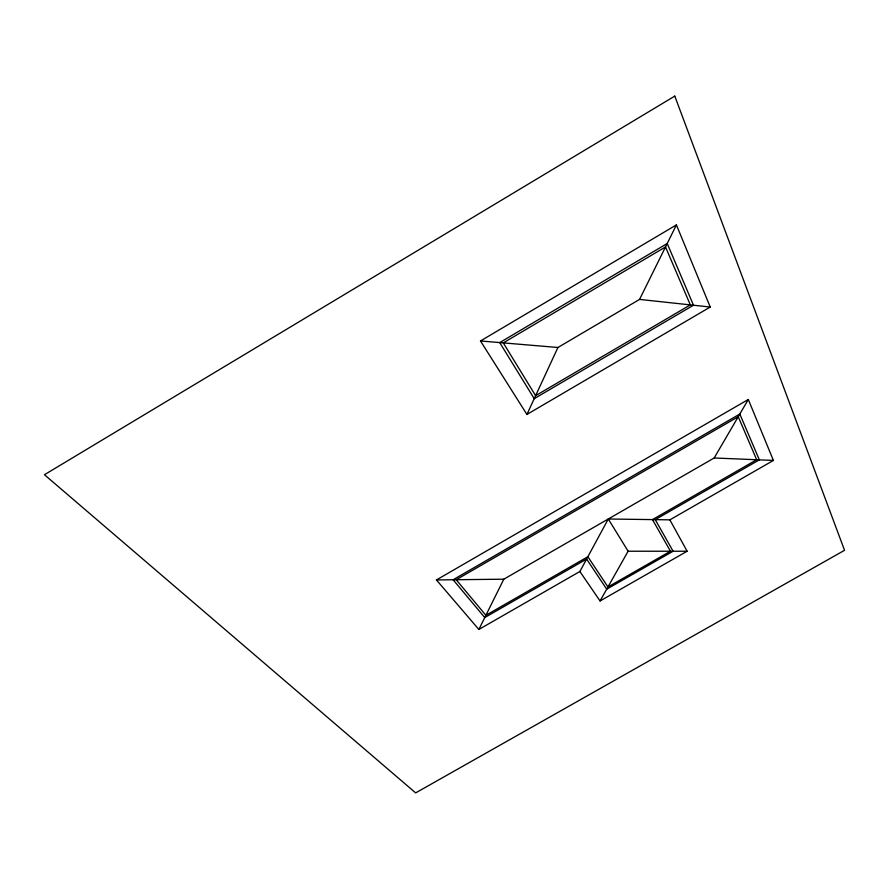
<?xml version="1.0" encoding="UTF-8"?>
<svg xmlns="http://www.w3.org/2000/svg" width="889" height="889" viewBox="0 0 889 889"><rect width="100%" height="100%" fill="white"/><g stroke="black" fill="none" stroke-linecap="round" stroke-linejoin="round"><path stroke-width="1.33" d="M526.921 414.452L557.925 347.499L639.558 299.415L676.418 224.906L710.233 307.038L526.921 414.452L480.493 340.965L676.418 224.906M478.86 629.468L503.807 579.195L714.178 457.979L748.305 399.483L773.408 460.435L669.873 519.843L608.287 518.998L579.884 571.494L478.86 629.468L436.443 579.95L748.305 399.483M579.884 571.494L600.064 600.964L628.123 551.224L687.13 551.236L669.873 519.843M600.064 600.964L687.13 551.236M436.443 579.95L503.807 579.195M714.178 457.979L773.408 460.435M480.493 340.965L557.925 347.499M639.558 299.415L710.233 307.038M608.287 518.998L628.123 551.224M674.784 96.101L44.45 474.726L415.663 792.899L844.55 550.291L674.784 96.101M667.217 243.497L499.718 342.587L534.233 398.672L693.498 305.227L667.217 243.497M665.505 246.953L503.285 342.887L535.611 395.683L690.331 304.894L665.505 246.953M739.826 414.03L453.112 579.761L484.761 617.577L586.607 559.07L606.709 589.185L673.095 551.236L655.237 519.643L759.339 459.846L739.826 414.03M738.248 416.73L456.213 579.728L485.883 615.321L587.873 556.725L607.965 586.962L670.45 551.224L652.47 519.609L756.672 459.735L738.248 416.73"/></g></svg>
